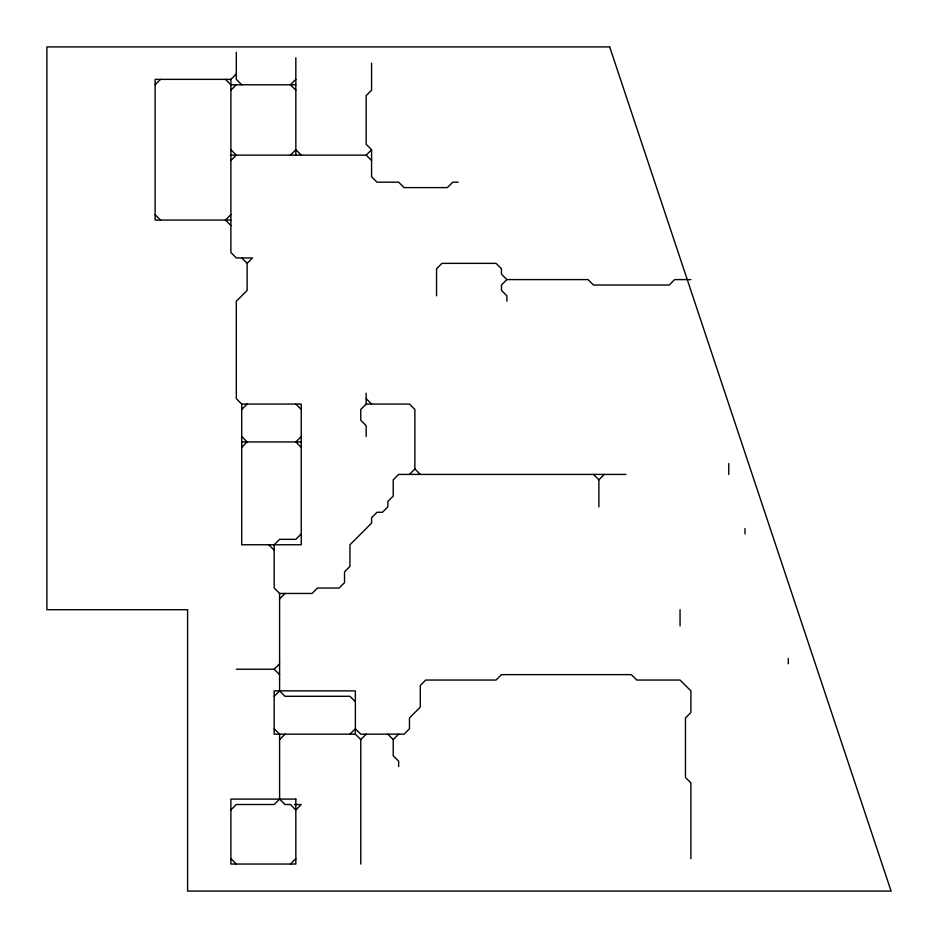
<?xml version="1.0" encoding="UTF-8"?>
<svg xmlns="http://www.w3.org/2000/svg" width="938" height="938" viewBox="0 0 938 938"><rect width="100%" height="100%" fill="white"/><g stroke="black" fill="none" stroke-linecap="round" stroke-linejoin="round"><path stroke-width="1.41" d="M155.133 84.783L160.539 79.367M241.711 404.067L301.239 404.067L301.239 544.767L241.711 544.767L241.711 404.067L236.306 398.65L236.306 301.239L247.128 290.417L247.128 263.367L252.533 257.95L236.306 257.95L230.889 252.533L230.889 79.367L236.306 73.961M230.889 90.189L236.306 84.783M295.833 79.367L290.417 84.783L295.833 90.189M230.889 160.539L236.306 155.133L230.889 149.717M230.889 214.661L225.483 220.067L230.889 225.483M290.417 155.133L295.833 149.717L301.239 155.133M230.889 155.133L366.183 155.133L371.589 149.717L366.183 144.311L366.183 95.606L371.589 90.189L371.589 63.139M241.711 409.472L247.128 404.067M241.711 447.356L247.128 441.939L241.711 436.533M301.239 436.533L295.833 441.939L301.239 447.356M409.472 474.417L414.889 469L414.889 409.472L409.472 404.067L366.183 404.067L360.767 409.472L360.767 420.294L366.183 425.711L366.183 436.533M690.872 279.594L674.633 279.594L669.228 285.011L593.461 285.011L588.056 279.594L506.883 279.594L501.467 285.011L501.467 290.417L506.883 295.833L506.883 301.239M301.239 533.933L295.833 539.35L279.594 539.35L274.189 544.767L274.189 588.056L279.594 593.461L279.594 690.872L274.189 696.289M279.594 598.878L285.011 593.461M236.306 669.228L274.189 669.228L279.594 663.811M279.594 739.578L285.011 734.161M230.889 809.928L236.306 804.511L274.189 804.511L279.594 799.106L279.594 734.161L274.189 728.756M598.878 506.883L598.878 479.822L604.283 474.417M349.944 734.161L355.361 728.756L360.767 734.161L404.067 734.161L409.472 728.756L409.472 717.933L420.294 707.111L420.294 685.467L425.711 680.05L496.061 680.05L501.467 674.633L631.344 674.633L636.761 680.05L680.05 680.05L690.872 690.872L690.872 712.517L685.467 717.933L685.467 777.461L690.872 782.867L690.872 858.633M360.767 864.039L360.767 739.578L366.183 734.161M398.65 766.639L398.65 761.222L393.233 755.817L393.233 739.578L398.65 734.161M290.417 864.039L295.833 858.633M230.889 79.367L155.133 79.367L155.133 220.067L230.889 220.067M295.833 84.783L230.889 84.783L225.483 79.367M458.178 182.183L452.761 182.183L447.356 187.6L404.067 187.6L398.65 182.183L377.006 182.183L371.589 176.778L371.589 149.717M241.711 441.939L301.239 441.939M625.939 474.417L398.65 474.417L393.233 479.822L393.233 496.061L387.828 501.467L387.828 506.883L382.411 512.289L377.006 512.289L371.589 517.706L371.589 523.111L349.944 544.767L349.944 566.411L344.539 571.817L344.539 582.639L339.122 588.056L317.478 588.056L312.061 593.461L279.594 593.461M355.361 734.161L274.189 734.161L274.189 690.872L355.361 690.872L355.361 734.161L360.767 739.578M294.473 804.511L301.239 804.511L295.833 809.928L290.417 804.511L285.011 804.511L279.594 799.106M506.883 279.594L501.467 274.189L501.467 268.772L496.061 263.367L441.939 263.367L436.533 268.772L436.533 295.833M366.183 155.133L371.589 160.539M241.711 84.783L236.306 79.367L236.306 52.317M593.461 474.417L598.878 479.822M241.711 257.95L247.128 263.367M366.183 398.65L371.589 404.067M414.889 469L420.294 474.417M155.133 214.661L160.539 220.067M295.833 404.067L301.239 409.472M268.772 544.767L274.189 550.172M355.361 701.694L349.944 696.289L285.011 696.289L279.594 690.872M387.828 734.161L393.233 739.578M274.189 669.228L279.594 674.633M230.889 858.633L236.306 864.039M788.283 658.406L788.283 663.811M744.983 528.528L744.983 533.933M728.756 463.583L728.756 474.417M680.05 609.7L680.05 625.939M366.183 393.233L366.183 404.067M295.833 57.722L295.833 155.133M609.7 46.9L46.9 46.9L46.9 609.7L187.6 609.7L187.6 891.1L891.1 891.1L609.7 46.9M295.833 799.106L230.889 799.106L230.889 864.039L295.833 864.039L295.833 799.106"/></g></svg>
